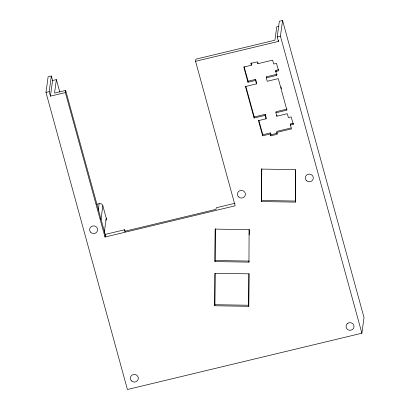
<?xml version="1.0" encoding="UTF-8"?>
<svg xmlns="http://www.w3.org/2000/svg" width="410" height="410" viewBox="0 0 410 410"><rect width="100%" height="100%" fill="white"/><g stroke="black" fill="none" stroke-linecap="round" stroke-linejoin="round"><path stroke-width="0.61" d="M214.799 305.768L214.953 273.296L248.89 273.839L248.742 306.316L214.799 305.768L215.091 273.501M215.004 261.58L215.158 229.108L249.101 229.651L248.947 262.123L215.004 261.58L215.301 228.677M248.742 306.316L249.034 273.409M249.213 234.95L249.244 229.221M261.472 201.561L261.626 169.089L295.564 169.632L295.415 202.109L261.472 201.561L261.77 168.659M295.415 202.109L295.707 169.842M65.369 92.563L65.651 90.431L54.535 93.101L56.385 79.591L52.577 80.504L50.435 96.145L65.369 92.563L104.996 237.047L235.161 205.799L195.57 61.305L195.888 59.168L274.915 40.2L276.765 26.691L278.949 26.168M50.435 96.145L49.205 91.645L51.347 76.004L48.119 76.778L45.976 92.419L127.423 389.5L361.881 333.222L364.024 317.581L282.577 20.5L279.353 21.274L277.211 36.915L278.441 41.415L195.57 61.305M98.221 210.412L99.143 203.657L96.801 204.221M99.143 203.657A3.034 2.896 7.8 0 1 102.849 205.769L100.998 219.273A3.034 2.896 7.8 0 0 100.696 218.571M102.849 205.769L106.236 218.146L104.386 231.65A3.034 2.896 7.8 0 1 104.381 233.152M104.996 237.047L105.36 234.382L124.701 229.738L125.199 231.547M124.701 229.738L124.481 231.337L216.014 209.366L216.234 207.767L234.991 203.263M248.106 81.185L255.676 79.371L255.532 80.437L247.958 82.256L248.106 81.185L244.109 66.605M247.958 82.256L243.791 67.061L251.366 65.246L251.13 62.786M270.216 133.998L262.646 135.818L262.789 134.752L270.364 132.932L270.216 133.998L270.728 135.859L277.257 134.29L276.745 132.435L291.484 128.894L290.418 125.014L293.232 124.338L291.197 116.911L288.384 117.588L287.318 113.703L276.837 116.22L275.894 112.786L286.918 110.141L278.277 78.633L267.258 81.277L266.315 77.849L276.796 75.332L275.735 71.448L278.549 70.776L276.509 63.345L273.695 64.021L272.635 60.142L257.895 63.678L258.044 62.612M254.092 118.024L254.236 116.958L265.26 114.313L265.111 115.379L254.092 118.024L245.452 86.515L256.47 83.871L256.619 82.799L255.676 79.371M266.315 77.849L266.464 76.783L276.945 74.266L276.796 75.332M262.646 135.818L258.479 120.627L266.054 118.808L266.198 117.742L265.26 114.313M278.441 41.415L278.615 40.165M248.947 262.123L249.095 261.057L215.153 260.514M361.881 333.222L280.435 36.141L282.577 20.5M275.735 71.448L275.879 70.382L278.692 69.705M270.728 135.859L270.872 134.793L270.364 132.932M275.894 112.786L276.043 111.72L287.061 109.075M276.837 116.22L276.986 115.154M276.745 132.435L276.893 131.369L291.013 127.976M290.418 125.014L290.567 123.948L293.381 123.272L293.232 124.338M45.976 92.419L49.205 91.645M277.211 36.915L280.435 36.141M270.872 134.793L277.401 133.224M261.621 200.495L295.559 201.043M214.948 304.702L248.885 305.245M105.667 236.109L65.651 90.431M280.963 86.833L281.47 88.688M275.879 70.382L276.181 71.494M290.567 123.948L290.869 125.055M266.464 76.783L266.777 77.926M257.895 63.678L257.388 61.818L250.858 63.386L251.366 65.246M255.532 80.437L256.47 83.871M265.111 115.379L266.054 118.808M258.792 120.166L262.789 134.752M245.769 86.064L254.236 116.958M56.385 79.591L59.763 91.917M51.347 76.004L52.577 80.504M106.236 218.146A3.034 2.896 7.8 0 1 105.923 220.339M347.219 323.715L346.583 324.5A4.003 3.823 7.8 0 0 349.668 330.276A4.003 3.823 7.8 0 0 353.804 325.222A4.003 3.823 7.8 0 0 347.219 323.715M90.502 232.08A4.003 3.823 7.8 0 0 97.344 231.122A4.003 3.823 7.8 0 0 92.983 225.92A4.003 3.823 7.8 0 0 90.502 232.08M306.46 180.6A4.018 3.839 7.8 0 0 313.184 178.986A4.018 3.839 7.8 0 0 308.289 174.204A4.018 3.839 7.8 0 0 306.46 180.6M131.492 380.905A4.003 3.823 7.8 0 0 138.196 379.301A4.003 3.823 7.8 0 0 133.317 374.535A4.003 3.823 7.8 0 0 131.492 380.905M238.569 196.887A4.003 3.823 7.8 0 0 245.272 195.278A4.003 3.823 7.8 0 0 240.393 190.512A4.003 3.823 7.8 0 0 238.569 196.887"/></g></svg>
